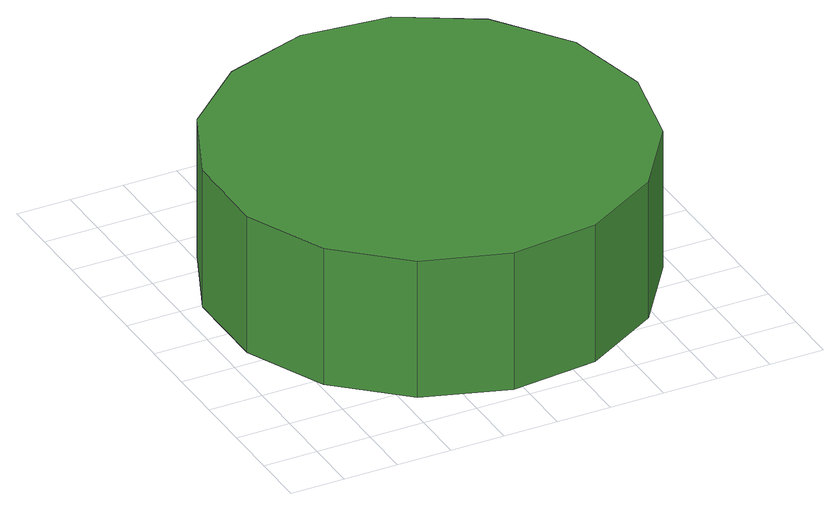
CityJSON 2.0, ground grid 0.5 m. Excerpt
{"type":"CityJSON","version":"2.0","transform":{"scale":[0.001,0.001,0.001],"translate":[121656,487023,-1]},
"CityObjects":{
"tree1":{"type":"SolitaryVegetationObject","attributes":{"function":"something"},"geometry":[{"type":"MultiSurface","lod":"1","boundaries":[[[0,1,2,3,4,5,6,7,8,9,10,11,12,13,14]],[[15,16,17,18,19,20,21,22,23,24,25,26,27,28,29]],[[0,29,28,1]],[[1,28,27,2]],[[2,27,26,3]],[[3,26,25,4]],[[4,25,24,5]],[[5,24,23,6]],[[6,23,22,7]],[[7,22,21,8]],[[8,21,20,9]],[[9,20,19,10]],[[10,19,18,11]],[[11,18,17,12]],[[12,17,16,13]],[[13,16,15,14]],[[14,15,29,0]]]}]}
},
"vertices":[
[4079,2073,1910],[3909,2870,1910],[3430,3530,1910],[2724,3937,1910],[1914,4022,1910],[1139,3770,1910],[534,3225,1910],[202,2481,1910],[202,1666,1910],[534,921,1910],[1139,376,1910],[1914,124,1910],[2724,210,1910],[3430,617,1910],[3909,1276,1910],[3909,1276,574],[3430,617,574],[2724,210,574],[1914,124,574],[1139,376,574],[534,921,574],[202,1666,574],[202,2481,574],[534,3225,574],[1139,3770,574],[1914,4022,574],[2724,3937,574],[3430,3530,574],[3909,2870,574],[4079,2073,574]
]}
